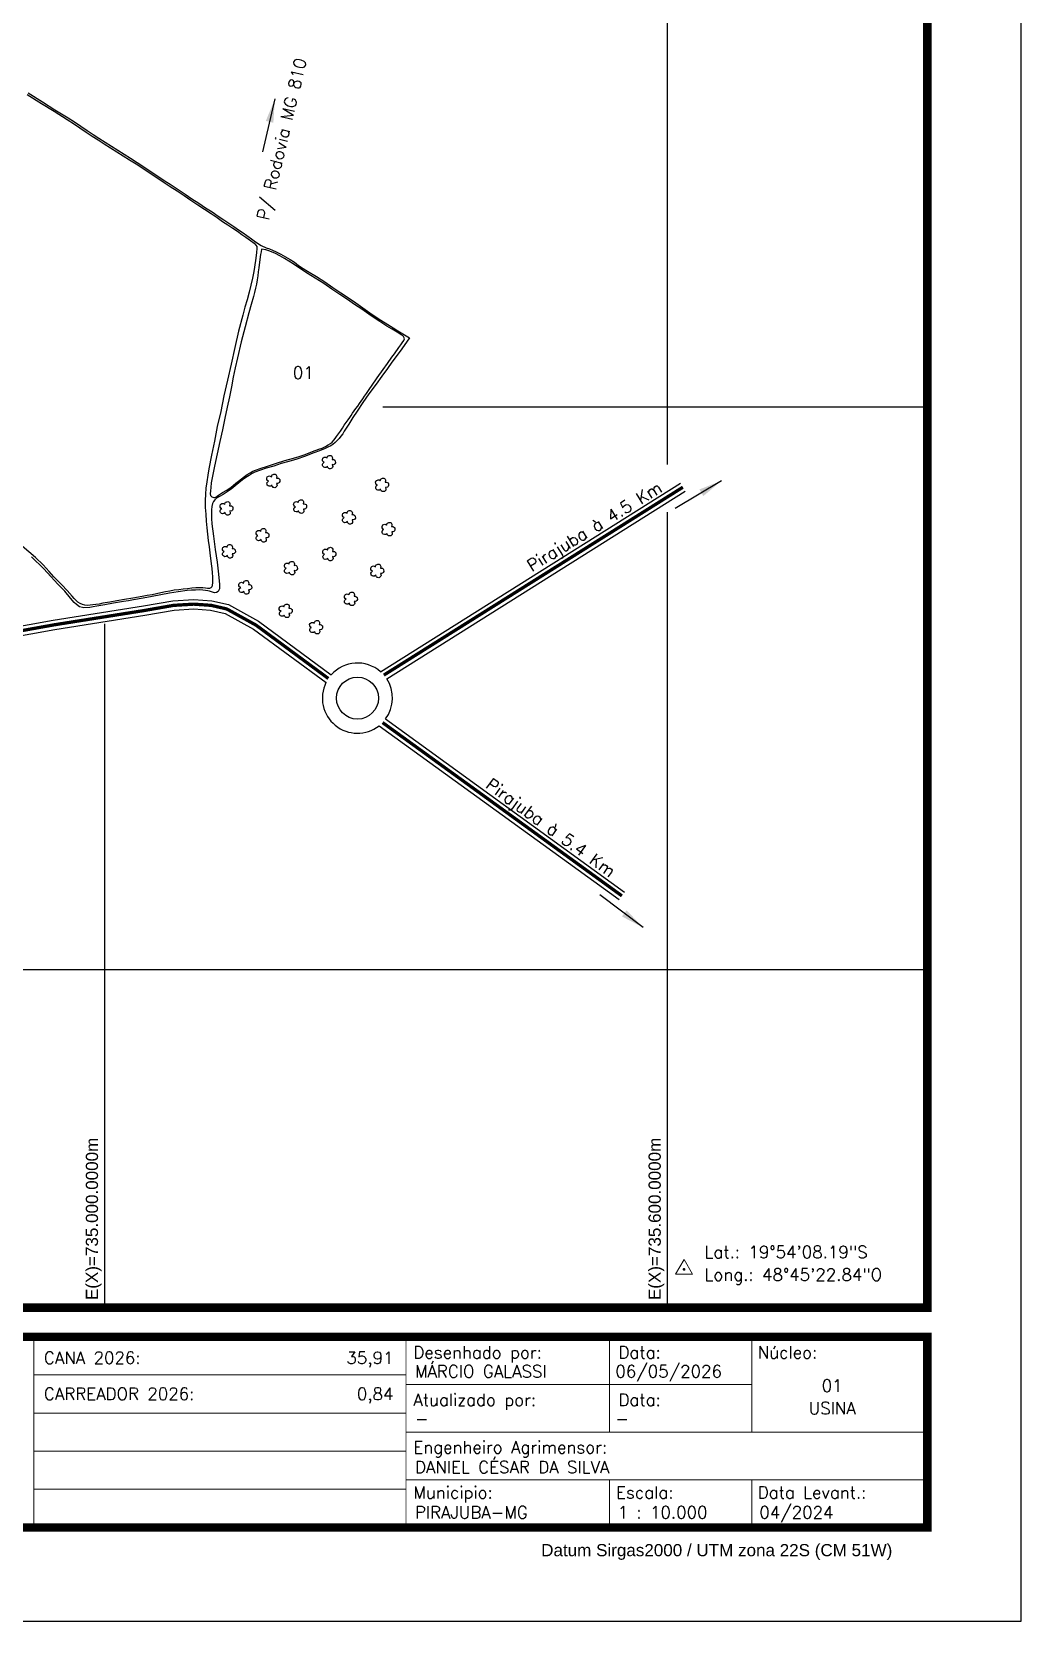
# Model space of a CAD drawing. Extents: x 733877 to 735977, y 7796305 to 7799275.
# Drawn here: x 734922 to 735977, y 7796305 to 7798000 of the extents above; entities that cross this region are included whole.
import ezdxf
from ezdxf.enums import TextEntityAlignment as Align

# ---------------------------------------------------------------- set-up
doc = ezdxf.new("R2010")
doc.units = 0
doc.header["$MEASUREMENT"] = 0
for name, pattern in [('CENTER2', [1.125, 0.75, -0.125, 0.125, -0.125]), ('CONTINUO', [0]), ('LIN0', [0])]:
    doc.linetypes.add(name, pattern=pattern)
for name, color, linetype, lineweight in [('01140011348', 1, 'Continuous', 25), ('MATO', 3, 'Continuous', 25), ('TEXTO_DIVERSOS', 7, 'Continuous', 5)]:
    doc.layers.add(name, color=color, linetype=linetype, lineweight=lineweight)
for name, color, linetype in [('01140011348001', 5, 'Continuous'), ('01140011348002', 5, 'Continuous'), ('ESTRADA', 1, 'Continuous'), ('MALHA', 8, 'LIN0'), ('MARGEM', 7, 'CONTINUO'), ('TEXTO', 7, 'Continuous'), ('TEXTO_NUN_TAL', 7, 'Continuous')]:
    doc.layers.add(name, color=color, linetype=linetype)
doc.styles.add('marcelo', font='arial.ttf')
doc.styles.add('SIMPLEX', font='simplex', dxfattribs={"height": 0.2})
doc.styles.get("Standard").update_dxf_attribs({"font": 'arial.ttf'})
doc.dimstyles.new('ISO-25', dxfattribs={"dimtxt": 2.5, "dimasz": 2.5, "dimexe": 1.25, "dimexo": 0.625, "dimtad": 1, "dimtxsty": 'Standard', "dimcen": 2.5, "dimadec": 0, "dimazin": 0, "dimtfac": 1, "dimtmove": 0, "dimatfit": 3, "dimfxl": 0, "dimarcsym": 0})

msp = doc.modelspace()

# ---------------------------------------------------------------- linework, layer by layer
at = {"layer": '01140011348'}
msp.add_lwpolyline([(734918.2, 7797934.8), (734933.5, 7797925.4), (734946.9, 7797917), (734960.8, 7797908.2), (734967.8, 7797904), (734974.6, 7797899.4), (734981.1, 7797894.7), (734987.5, 7797890.5), (734993.8, 7797886.6), (735000.5, 7797882.4), (735014.1, 7797873.7), (735020.7, 7797869.5), (735027.5, 7797865.3), (735034.6, 7797860.8), (735049.1, 7797851.2), (735063.4, 7797841.6), (735070.9, 7797836.9), (735078.3, 7797832), (735085.6, 7797827), (735092.9, 7797822.1), (735100.2, 7797817.2), (735107.5, 7797812.5), (735114.4, 7797807.9), (735120.8, 7797803.5), (735126.8, 7797799.5), (735132.3, 7797795.9), (735137.5, 7797792.5), (735142.5, 7797788.9), (735147.4, 7797785.6), (735151.6, 7797782.9), (735156.5, 7797779.1), (735160.6, 7797776.1), (735166.9, 7797772), (735172.1, 7797769.5), (735175.5, 7797768.5), (735178.7, 7797767.2), (735182.8, 7797765.3), (735187.7, 7797762.8), (735192.7, 7797760.1), (735197.5, 7797757.3), (735202.2, 7797754.4), (735206.7, 7797751), (735211.4, 7797747.8), (735216.2, 7797744.8), (735225.6, 7797739.1), (735234.6, 7797733.3), (735243.3, 7797727.3), (735251.8, 7797721.6), (735259.9, 7797716.3), (735267.6, 7797711.1), (735275.3, 7797705.8), (735282.6, 7797700.5), (735290.5, 7797695.2), (735294.5, 7797692.7), (735301.8, 7797688), (735307.6, 7797684.5), (735312.6, 7797681.3), (735324.9, 7797673.7), (735316.8, 7797662), (735310.8, 7797653.8), (735306.2, 7797647.6), (735301.5, 7797641.1), (735295.5, 7797632.9), (735289.4, 7797624.3), (735281.6, 7797614), (735275.3, 7797604.6), (735269.1, 7797595.4), (735264.5, 7797588.6), (735260.1, 7797581.7), (735255.3, 7797574.1), (735253.7, 7797571.4), (735251.7, 7797568.9), (735249.8, 7797566.4), (735247.8, 7797564.2), (735245.7, 7797562.1), (735243.1, 7797560), (735241.2, 7797558.6), (735238.6, 7797557.4), (735236.5, 7797556.3), (735234.3, 7797555.3), (735231.6, 7797554.2), (735228.9, 7797553.1), (735223, 7797550.9), (735213, 7797547), (735204.9, 7797544.3), (735196.3, 7797542), (735188.1, 7797539.7), (735180.1, 7797536.8), (735172, 7797534.7), (735165.9, 7797532.5), (735160, 7797530.6), (735157.1, 7797529), (735153.9, 7797527), (735150.4, 7797524.8), (735146.7, 7797522.1), (735142.9, 7797518.9), (735139, 7797515.7), (735134.9, 7797512.4), (735130.5, 7797509.4), (735126.3, 7797506.8), (735122.5, 7797504.5), (735119.3, 7797502.7), (735117.2, 7797500.9), (735115.9, 7797499), (735115, 7797496.9), (735114.3, 7797494), (735113.9, 7797490.2), (735113.7, 7797486), (735113.7, 7797481), (735114.2, 7797475.4), (735115.9, 7797462.3), (735117.7, 7797448.1), (735119.7, 7797434.5), (735121.4, 7797421.8), (735122.3, 7797410.7), (735122.2, 7797406.1), (735121, 7797403.1), (735119, 7797402), (735117, 7797401.8), (735111.7, 7797403.5), (735109.9, 7797404), (735107.4, 7797404.4), (735104.4, 7797404.7), (735100.8, 7797404.8), (735096.8, 7797404.7), (735092.3, 7797404.6), (735087.8, 7797404.2), (735078.3, 7797402.9), (735068.9, 7797401.4), (735059.7, 7797399.8), (735050.4, 7797398), (735040.8, 7797396.2), (735030.7, 7797394.3), (735025.4, 7797393.2), (735020, 7797392.4), (735009.4, 7797390.8), (734999.9, 7797389), (734991.7, 7797387.4), (734987.8, 7797386.7), (734984.1, 7797386.1), (734977.7, 7797385.9), (734976.1, 7797386), (734973.2, 7797386.9), (734969.7, 7797389.4), (734967.4, 7797391.5), (734963.4, 7797396), (734957.4, 7797403.4), (734953.8, 7797407.2), (734950.1, 7797411.1), (734946.4, 7797415), (734942.6, 7797419.1), (734938.8, 7797423.2), (734934.8, 7797427.6), (734930.6, 7797431.8), (734926.2, 7797436), (734921.8, 7797440.2)], dxfattribs=at)
at = {"layer": '01140011348001'}
msp.add_lwpolyline([(735284.5, 7797622.3), (735290.3, 7797631), (735296.7, 7797640), (735301.3, 7797646.3), (735306.2, 7797653.2), (735308.8, 7797656.7), (735313.7, 7797663.5), (735315.6, 7797666.3), (735315.6, 7797666.3), (735317.2, 7797668.4), (735318.8, 7797670.8), (735319.4, 7797671.5), (735319.5, 7797672.6), (735319.4, 7797673.7), (735318.6, 7797675), (735317.5, 7797676.2), (735316, 7797676.9), (735311.6, 7797679.6), (735306.5, 7797682.8), (735300.7, 7797686.3), (735293.4, 7797691), (735289.4, 7797693.5), (735281.4, 7797698.9), (735274.1, 7797704.2), (735266.4, 7797709.4), (735258.8, 7797714.7), (735250.7, 7797720), (735242.1, 7797725.7), (735233.5, 7797731.6), (735224.5, 7797737.4), (735215.2, 7797743.1), (735210.3, 7797746.1), (735205.6, 7797749.4), (735201, 7797752.7), (735196.4, 7797755.6), (735191.7, 7797758.4), (735186.7, 7797761.1), (735181.9, 7797763.5), (735177.9, 7797765.4), (735174.9, 7797766.6), (735171.7, 7797767.6), (735167.2, 7797768.3), (735166.6, 7797765.3), (735166.1, 7797762.7), (735165.3, 7797757.2), (735164.3, 7797748.5), (735163.7, 7797744.1), (735163.1, 7797739.8), (735162.5, 7797735.4), (735161.8, 7797731), (735160.8, 7797726.5), (735159.8, 7797722.1), (735158.7, 7797717.7), (735156.2, 7797709.1), (735153.7, 7797700.4), (735149.7, 7797685.6), (735145.5, 7797669.6), (735141.5, 7797652.5), (735139, 7797641.6), (735137, 7797631.6), (735135, 7797621.4), (735132.9, 7797610.8), (735130.5, 7797599.6), (735128, 7797587.9), (735125.5, 7797575.7), (735122.7, 7797563), (735119.8, 7797549.9), (735117, 7797536.8), (735114.4, 7797524.4), (735113.5, 7797518.9), (735113, 7797514.2), (735112.6, 7797510.4), (735112.4, 7797507.4), (735112.7, 7797505.5), (735113.3, 7797504.8), (735114.1, 7797504.3), (735115.1, 7797503.7), (735116.3, 7797503.5), (735117.3, 7797503.6), (735118.3, 7797503.9), (735121.2, 7797506), (735125.7, 7797508.7), (735130, 7797511.4), (735134.7, 7797514.6), (735139.7, 7797518.6), (735142.6, 7797521), (735145.7, 7797523.5), (735148.9, 7797525.9), (735152, 7797528), (735154.9, 7797529.8), (735157.8, 7797531.5), (735160.8, 7797532.7), (735166.7, 7797534.7), (735172.4, 7797536.6), (735182, 7797539.7), (735192.1, 7797543), (735201.2, 7797545.4), (735207.3, 7797547.2), (735213.6, 7797549.4), (735221.6, 7797552.4), (735228.2, 7797554.8), (735231.8, 7797556.2), (735235.3, 7797557.9), (735238.3, 7797559.5), (735240.8, 7797561), (735242.6, 7797562.6), (735244.2, 7797564.4), (735245.5, 7797566.3), (735247.1, 7797568.6), (735249.1, 7797571.4), (735251.2, 7797574.3), (735253.3, 7797577.4), (735255.4, 7797580.5), (735257.5, 7797583.3), (735259.4, 7797586.1), (735261.2, 7797588.6), (735262.8, 7797591), (735264.3, 7797593.4), (735266, 7797595.9), (735267.8, 7797598.4), (735269.7, 7797601), (735271.5, 7797603.6), (735273.3, 7797606.2), (735275.2, 7797608.8), (735277, 7797611.5), (735278.9, 7797614.2), (735282.6, 7797619.6)], close=True, dxfattribs=at)
at = {"layer": '01140011348002'}
msp.add_lwpolyline([(734917.2, 7797933.1), (734932.5, 7797923.7), (734945.9, 7797915.3), (734959.8, 7797906.5), (734966.7, 7797902.3), (734973.4, 7797897.8), (734980, 7797893.1), (734986.4, 7797888.8), (734992.8, 7797884.9), (734999.4, 7797880.7), (735013, 7797872), (735019.6, 7797867.8), (735026.5, 7797863.6), (735033.5, 7797859.1), (735048, 7797849.6), (735062.3, 7797839.9), (735069.8, 7797835.2), (735077.2, 7797830.4), (735084.5, 7797825.4), (735091.8, 7797820.4), (735099.1, 7797815.6), (735106.4, 7797810.8), (735113.3, 7797806.2), (735119.7, 7797801.9), (735125.7, 7797797.9), (735131.2, 7797794.2), (735136.4, 7797790.8), (735141.4, 7797787.3), (735146.3, 7797784), (735150.4, 7797781.2), (735155.3, 7797777.5), (735159.3, 7797774.6), (735161.1, 7797772.6), (735162, 7797771.2), (735162.2, 7797769.3), (735161.8, 7797764.3), (735160.7, 7797756.3), (735159, 7797744.3), (735157.6, 7797737.3), (735155.9, 7797729.9), (735153.8, 7797722.3), (735151.8, 7797714.4), (735149.5, 7797706.3), (735147.2, 7797697.9), (735142.7, 7797680.8), (735138.5, 7797663.3), (735134.6, 7797645.7), (735130.7, 7797628.5), (735127.1, 7797611.7), (735123.6, 7797595.2), (735120, 7797579.1), (735116.9, 7797563.6), (735113.8, 7797548.6), (735111.1, 7797534.1), (735109.8, 7797527.1), (735108.7, 7797520.2), (735107.9, 7797513.5), (735107.3, 7797506.9), (735107.1, 7797500.1), (735107.2, 7797492.9), (735107.2, 7797492.9), (735107.6, 7797485.6), (735108.1, 7797478.3), (735108.8, 7797471.2), (735109.6, 7797464.3), (735110.4, 7797457.5), (735111.2, 7797450.8), (735112.1, 7797444.3), (735113.6, 7797432.6), (735114.1, 7797427.6), (735114.5, 7797423.2), (735114.8, 7797419), (735114.8, 7797415.3), (735114.7, 7797412.3), (735114.5, 7797410.1), (735114, 7797408.3), (735113, 7797407.1), (735111.6, 7797406.5), (735109.7, 7797406.4), (735107.3, 7797406.7), (735104.4, 7797407), (735100.9, 7797407.1), (735097, 7797407), (735092.8, 7797406.8), (735088.3, 7797406.2), (735083.6, 7797405.6), (735078.9, 7797405), (735074.1, 7797404.5), (735069.4, 7797403.7), (735064.7, 7797402.8), (735059.9, 7797401.8), (735055.2, 7797400.8), (735050.5, 7797399.7), (735045.1, 7797398.9), (735039.9, 7797397.9), (735030, 7797396), (735021.1, 7797394.6), (735013, 7797393.3), (735005.4, 7797391.9), (734997.8, 7797390.6), (734994.1, 7797389.8), (734990.6, 7797389.4), (734987.4, 7797389), (734984.4, 7797388.6), (734981.6, 7797388.2), (734978.8, 7797388.5), (734976.2, 7797389.2), (734973.6, 7797390.3), (734971.4, 7797391.9), (734969.4, 7797393.7), (734967.4, 7797395.7), (734965.1, 7797398.3), (734960, 7797404.1), (734954.1, 7797410.4), (734945.8, 7797418.7), (734940.7, 7797424.6), (734934.2, 7797431.5), (734926.2, 7797439.4), (734912, 7797451.7)], dxfattribs=at)
at = {"layer": 'ESTRADA'}
for points in [[(735293.9, 7797317.6), (735613.7, 7797518.6)], [(735300.6, 7797310), (735619, 7797510.1)], [(734588.1, 7797308.4), (734944.9, 7797372.5), (735041.2, 7797387.8), (735072.7, 7797393.4), (735094.9, 7797394.7), (735114.2, 7797393.4), (735131.8, 7797389.3), (735164, 7797371.5), (735241.5, 7797314.3)], [(734589.9, 7797298.5), (734946.6, 7797362.7), (735042.8, 7797378), (735073.9, 7797383.4), (735094.8, 7797384.6), (735112.7, 7797383.4), (735128.2, 7797379.9), (735158.6, 7797363), (735235.9, 7797306)], [(735299.4, 7797267.3), (735554.3, 7797082.7)], [(735292.4, 7797260), (735548.5, 7797074.6)]]:
    msp.add_lwpolyline(points, dxfattribs=at)
at = {"layer": 'ESTRADA', "linetype": 'CENTER2', "ltscale": 80, "const_width": 3.5}
for points in [[(735297.5, 7797314), (735616.4, 7797514.4)], [(734589, 7797303.5), (734945.7, 7797367.6), (735042, 7797382.9), (735073.3, 7797388.4), (735094.9, 7797389.7), (735113.5, 7797388.4), (735130, 7797384.6), (735161.3, 7797367.3), (735238.4, 7797310.4)], [(735296.2, 7797263.4), (735551.4, 7797078.6)]]:
    msp.add_lwpolyline(points, dxfattribs=at)
at = {"layer": 'ESTRADA', "color": 1}
msp.add_circle((735269.4, 7797289.5), 22.4, dxfattribs=at)
for start, end in [(48.9442, 138.3335), (153.7258, 307.9994), (323.5421, 33.3727)]:
    msp.add_arc((735269.4, 7797289.5), 37.4, start, end, dxfattribs=at)
at = {"layer": 'MALHA', "color": 8}
for p, q in [((735600, 7797538.5), (735600, 7798975)), ((735296.3, 7797600), (735877.1, 7797600)), ((735600, 7796639.5), (735600, 7797487.8)), ((735000, 7796639.5), (735000, 7797368.6)), ((733977.1, 7797000), (735877.1, 7797000))]:
    msp.add_line(p, q, dxfattribs=at)
at = {"layer": 'MARGEM', "color": 174, "linetype": 'LIN0', "flags": 128}
msp.add_lwpolyline([(735977.1, 7796305.1), (735977.1, 7799275.1), (733877.1, 7799275.1), (733877.1, 7796305.1)], close=True, dxfattribs=at)
at = {"layer": 'MARGEM', "color": 174, "linetype": 'LIN0', "const_width": 9.09, "flags": 128}
for points in [[(735877.1, 7796639.5), (735877.1, 7799175.1), (733977.1, 7799175.1), (733977.1, 7796639.5)], [(733977.1, 7796608.4), (735877.1, 7796608.4), (735877.1, 7796405.1), (733977.1, 7796405.1)]]:
    msp.add_lwpolyline(points, close=True, dxfattribs=at)
at = {"layer": 'MARGEM', "color": 174, "linetype": 'LIN0', "const_width": 1.01, "flags": 128}
for points in [[(734924.5, 7796608.4), (734924.5, 7796407.6)], [(735321.2, 7796608.4), (735321.2, 7796407.6)], [(735538.1, 7796506.8), (735538.1, 7796608.4)], [(735689.8, 7796506.8), (735689.8, 7796608.4)], [(734924.5, 7796567.8), (735321.2, 7796567.8)], [(735321.2, 7796557.6), (735689.8, 7796557.6)], [(734924.5, 7796527.1), (735321.2, 7796527.1)], [(735321.2, 7796506.8), (735877.3, 7796506.8)], [(734924.5, 7796486.4), (735321.2, 7796486.4)], [(735321.2, 7796455.9), (735877.2, 7796455.9)], [(735538.1, 7796455.9), (735538.1, 7796405.6)], [(735689.8, 7796455.9), (735689.8, 7796405.6)], [(734924.5, 7796445.8), (735321.2, 7796445.8)]]:
    msp.add_lwpolyline(points, dxfattribs=at)
at = {"layer": 'MATO', "linetype": 'CONTINUO'}
for points in [[(735237.4, 7797536.7, 0), (735236.1, 7797535.6, 0), (735234.5, 7797535.5, 0), (735233.4, 7797535.9, 0), (735232.6, 7797536.7, 0), (735232.3, 7797537.6, 0), (735232.2, 7797538.9, 0), (735232.6, 7797539.8, 0), (735233.1, 7797540.4, 0), (735234, 7797541, 0), (735233.4, 7797541.2, 0), (735232.8, 7797541.7, 0), (735232.2, 7797542.7, 0), (735232, 7797544, 0), (735232.5, 7797545.3, 0), (735233, 7797545.8, 0), (735234, 7797546.3, 0), (735234.9, 7797546.5, 0), (735235.7, 7797546.3, 0), (735236.3, 7797546.1, 0), (735237, 7797545.5, 0), (735237.2, 7797546.6, 0), (735237.4, 7797547.1, 0), (735237.9, 7797547.7, 0), (735238.7, 7797548, 0), (735239.4, 7797548.3, 0), (735240.2, 7797548.4, 0), (735241, 7797548.3, 0), (735241.6, 7797547.9, 0), (735242.1, 7797547.4, 0), (735242.5, 7797546.6, 0), (735242.7, 7797545.7, 0), (735242.3, 7797544.1, 0), (735243.4, 7797544.1, 0), (735244.4, 7797543.9, 0), (735245.2, 7797543.2, 0), (735245.7, 7797542.6, 0), (735245.9, 7797540.4, 0), (735245.3, 7797539.4, 0), (735244.6, 7797538.7, 0), (735243.5, 7797538.4, 0), (735242.5, 7797538.5, 0), (735243, 7797536.5, 0), (735242.7, 7797535.6, 0), (735242.1, 7797534.7, 0), (735241.5, 7797534.2, 0), (735240.5, 7797534, 0), (735239.6, 7797534, 0), (735238.9, 7797534.2, 0), (735238.1, 7797535, 0), (735237.6, 7797535.7, 0), (735237.4, 7797536.8, 0)], [(735178.1, 7797516.7, 0), (735176.9, 7797515.6, 0), (735175.3, 7797515.4, 0), (735174.1, 7797515.9, 0), (735173.3, 7797516.7, 0), (735173, 7797517.6, 0), (735172.9, 7797518.9, 0), (735173.4, 7797519.7, 0), (735173.8, 7797520.3, 0), (735174.7, 7797521, 0), (735174.1, 7797521.2, 0), (735173.6, 7797521.6, 0), (735172.9, 7797522.7, 0), (735172.8, 7797523.9, 0), (735173.3, 7797525.3, 0), (735173.8, 7797525.7, 0), (735174.7, 7797526.3, 0), (735175.7, 7797526.4, 0), (735176.5, 7797526.3, 0), (735177.1, 7797526, 0), (735177.8, 7797525.4, 0), (735178, 7797526.6, 0), (735178.1, 7797527, 0), (735178.6, 7797527.7, 0), (735179.4, 7797528, 0), (735180.1, 7797528.3, 0), (735180.9, 7797528.4, 0), (735181.7, 7797528.3, 0), (735182.4, 7797527.9, 0), (735182.8, 7797527.4, 0), (735183.2, 7797526.6, 0), (735183.4, 7797525.7, 0), (735183, 7797524.1, 0), (735184.2, 7797524.1, 0), (735185.1, 7797523.9, 0), (735186, 7797523.2, 0), (735186.5, 7797522.6, 0), (735186.6, 7797520.4, 0), (735186.1, 7797519.4, 0), (735185.3, 7797518.7, 0), (735184.2, 7797518.4, 0), (735183.2, 7797518.5, 0), (735183.7, 7797516.4, 0), (735183.5, 7797515.5, 0), (735182.9, 7797514.7, 0), (735182.2, 7797514.2, 0), (735181.3, 7797513.9, 0), (735180.4, 7797514, 0), (735179.7, 7797514.2, 0), (735178.9, 7797515, 0), (735178.3, 7797515.7, 0), (735178.1, 7797516.8, 0)], [(735294.1, 7797512.4, 0), (735292.8, 7797511.4, 0), (735291.2, 7797511.2, 0), (735290.1, 7797511.6, 0), (735289.3, 7797512.4, 0), (735289, 7797513.3, 0), (735288.9, 7797514.6, 0), (735289.3, 7797515.5, 0), (735289.8, 7797516.1, 0), (735290.7, 7797516.7, 0), (735290.1, 7797516.9, 0), (735289.5, 7797517.4, 0), (735288.9, 7797518.4, 0), (735288.7, 7797519.7, 0), (735289.2, 7797521, 0), (735289.7, 7797521.5, 0), (735290.7, 7797522, 0), (735291.6, 7797522.2, 0), (735292.4, 7797522.1, 0), (735293, 7797521.8, 0), (735293.7, 7797521.2, 0), (735293.9, 7797522.3, 0), (735294.1, 7797522.8, 0), (735294.6, 7797523.4, 0), (735295.4, 7797523.7, 0), (735296.1, 7797524, 0), (735296.9, 7797524.1, 0), (735297.7, 7797524, 0), (735298.3, 7797523.7, 0), (735298.8, 7797523.1, 0), (735299.2, 7797522.3, 0), (735299.4, 7797521.4, 0), (735299, 7797519.8, 0), (735300.1, 7797519.8, 0), (735301.1, 7797519.6, 0), (735302, 7797518.9, 0), (735302.4, 7797518.3, 0), (735302.6, 7797516.1, 0), (735302, 7797515.1, 0), (735301.3, 7797514.5, 0), (735300.2, 7797514.2, 0), (735299.2, 7797514.2, 0), (735299.7, 7797512.2, 0), (735299.5, 7797511.3, 0), (735298.9, 7797510.4, 0), (735298.2, 7797509.9, 0), (735297.3, 7797509.7, 0), (735296.3, 7797509.7, 0), (735295.6, 7797509.9, 0), (735294.8, 7797510.7, 0), (735294.3, 7797511.4, 0), (735294.1, 7797512.5, 0)], [(735128.2, 7797487.3, 0), (735127, 7797486.2, 0), (735125.4, 7797486, 0), (735124.3, 7797486.5, 0), (735123.5, 7797487.3, 0), (735123.1, 7797488.2, 0), (735123, 7797489.5, 0), (735123.5, 7797490.3, 0), (735123.9, 7797490.9, 0), (735124.8, 7797491.6, 0), (735124.3, 7797491.8, 0), (735123.7, 7797492.2, 0), (735123, 7797493.3, 0), (735122.9, 7797494.5, 0), (735123.4, 7797495.9, 0), (735123.9, 7797496.3, 0), (735124.8, 7797496.9, 0), (735125.8, 7797497, 0), (735126.6, 7797496.9, 0), (735127.2, 7797496.6, 0), (735127.9, 7797496, 0), (735128.1, 7797497.2, 0), (735128.2, 7797497.6, 0), (735128.8, 7797498.3, 0), (735129.5, 7797498.6, 0), (735130.2, 7797498.9, 0), (735131.1, 7797499, 0), (735131.8, 7797498.9, 0), (735132.5, 7797498.5, 0), (735133, 7797498, 0), (735133.4, 7797497.2, 0), (735133.5, 7797496.3, 0), (735133.1, 7797494.7, 0), (735134.3, 7797494.7, 0), (735135.2, 7797494.5, 0), (735136.1, 7797493.8, 0), (735136.6, 7797493.2, 0), (735136.7, 7797491, 0), (735136.2, 7797490, 0), (735135.5, 7797489.3, 0), (735134.3, 7797489, 0), (735133.3, 7797489.1, 0), (735133.8, 7797487, 0), (735133.6, 7797486.1, 0), (735133, 7797485.3, 0), (735132.3, 7797484.8, 0), (735131.4, 7797484.5, 0), (735130.5, 7797484.6, 0), (735129.8, 7797484.8, 0), (735129, 7797485.6, 0), (735128.4, 7797486.3, 0), (735128.3, 7797487.4, 0)], [(735206.7, 7797489.3, 0), (735205.4, 7797488.2, 0), (735203.9, 7797488, 0), (735202.7, 7797488.5, 0), (735201.9, 7797489.2, 0), (735201.6, 7797490.2, 0), (735201.5, 7797491.5, 0), (735201.9, 7797492.3, 0), (735202.4, 7797492.9, 0), (735203.3, 7797493.6, 0), (735202.7, 7797493.7, 0), (735202.2, 7797494.2, 0), (735201.5, 7797495.3, 0), (735201.4, 7797496.5, 0), (735201.8, 7797497.9, 0), (735202.4, 7797498.3, 0), (735203.3, 7797498.9, 0), (735204.3, 7797499, 0), (735205, 7797498.9, 0), (735205.7, 7797498.6, 0), (735206.3, 7797498, 0), (735206.5, 7797499.2, 0), (735206.7, 7797499.6, 0), (735207.2, 7797500.3, 0), (735208, 7797500.6, 0), (735208.7, 7797500.9, 0), (735209.5, 7797501, 0), (735210.3, 7797500.8, 0), (735210.9, 7797500.5, 0), (735211.4, 7797500, 0), (735211.8, 7797499.2, 0), (735212, 7797498.3, 0), (735211.6, 7797496.7, 0), (735212.7, 7797496.7, 0), (735213.7, 7797496.5, 0), (735214.6, 7797495.8, 0), (735215.1, 7797495.2, 0), (735215.2, 7797493, 0), (735214.6, 7797492, 0), (735213.9, 7797491.3, 0), (735212.8, 7797491, 0), (735211.8, 7797491.1, 0), (735212.3, 7797489, 0), (735212.1, 7797488.1, 0), (735211.5, 7797487.3, 0), (735210.8, 7797486.8, 0), (735209.9, 7797486.5, 0), (735208.9, 7797486.6, 0), (735208.2, 7797486.8, 0), (735207.4, 7797487.6, 0), (735206.9, 7797488.3, 0), (735206.7, 7797489.4, 0)], [(735258.7, 7797477.7, 0), (735257.5, 7797476.7, 0), (735255.9, 7797476.5, 0), (735254.7, 7797477, 0), (735253.9, 7797477.7, 0), (735253.6, 7797478.6, 0), (735253.5, 7797480, 0), (735254, 7797480.8, 0), (735254.4, 7797481.4, 0), (735255.3, 7797482.1, 0), (735254.7, 7797482.2, 0), (735254.2, 7797482.7, 0), (735253.5, 7797483.8, 0), (735253.4, 7797485, 0), (735253.9, 7797486.4, 0), (735254.4, 7797486.8, 0), (735255.3, 7797487.4, 0), (735256.3, 7797487.5, 0), (735257.1, 7797487.4, 0), (735257.7, 7797487.1, 0), (735258.4, 7797486.5, 0), (735258.6, 7797487.7, 0), (735258.7, 7797488.1, 0), (735259.2, 7797488.8, 0), (735260, 7797489.1, 0), (735260.7, 7797489.4, 0), (735261.5, 7797489.5, 0), (735262.3, 7797489.3, 0), (735263, 7797489, 0), (735263.4, 7797488.5, 0), (735263.8, 7797487.7, 0), (735264, 7797486.8, 0), (735263.6, 7797485.2, 0), (735264.8, 7797485.2, 0), (735265.7, 7797485, 0), (735266.6, 7797484.3, 0), (735267.1, 7797483.7, 0), (735267.2, 7797481.5, 0), (735266.7, 7797480.5, 0), (735265.9, 7797479.8, 0), (735264.8, 7797479.5, 0), (735263.8, 7797479.6, 0), (735264.3, 7797477.5, 0), (735264.1, 7797476.6, 0), (735263.5, 7797475.8, 0), (735262.8, 7797475.3, 0), (735261.9, 7797475, 0), (735260.9, 7797475.1, 0), (735260.3, 7797475.3, 0), (735259.4, 7797476.1, 0), (735258.9, 7797476.8, 0), (735258.7, 7797477.9, 0)], [(735166.6, 7797458.6, 0), (735165.4, 7797457.5, 0), (735163.8, 7797457.3, 0), (735162.6, 7797457.8, 0), (735161.8, 7797458.6, 0), (735161.5, 7797459.5, 0), (735161.4, 7797460.8, 0), (735161.9, 7797461.6, 0), (735162.3, 7797462.3, 0), (735163.2, 7797462.9, 0), (735162.6, 7797463.1, 0), (735162.1, 7797463.5, 0), (735161.4, 7797464.6, 0), (735161.3, 7797465.9, 0), (735161.8, 7797467.2, 0), (735162.3, 7797467.6, 0), (735163.2, 7797468.2, 0), (735164.2, 7797468.3, 0), (735165, 7797468.2, 0), (735165.6, 7797468, 0), (735166.3, 7797467.3, 0), (735166.5, 7797468.5, 0), (735166.6, 7797469, 0), (735167.1, 7797469.6, 0), (735167.9, 7797469.9, 0), (735168.6, 7797470.2, 0), (735169.5, 7797470.3, 0), (735170.2, 7797470.2, 0), (735170.9, 7797469.8, 0), (735171.3, 7797469.3, 0), (735171.8, 7797468.5, 0), (735171.9, 7797467.6, 0), (735171.5, 7797466, 0), (735172.7, 7797466, 0), (735173.6, 7797465.8, 0), (735174.5, 7797465.1, 0), (735175, 7797464.5, 0), (735175.1, 7797462.3, 0), (735174.6, 7797461.3, 0), (735173.8, 7797460.6, 0), (735172.7, 7797460.3, 0), (735171.7, 7797460.4, 0), (735172.2, 7797458.3, 0), (735172, 7797457.5, 0), (735171.4, 7797456.6, 0), (735170.7, 7797456.1, 0), (735169.8, 7797455.9, 0), (735168.9, 7797455.9, 0), (735168.2, 7797456.1, 0), (735167.4, 7797456.9, 0), (735166.8, 7797457.6, 0), (735166.6, 7797458.7, 0)], [(735300.9, 7797465.1, 0), (735299.6, 7797464.1, 0), (735298.1, 7797463.9, 0), (735296.9, 7797464.3, 0), (735296.1, 7797465.1, 0), (735295.8, 7797466, 0), (735295.7, 7797467.3, 0), (735296.1, 7797468.2, 0), (735296.6, 7797468.8, 0), (735297.5, 7797469.4, 0), (735296.9, 7797469.6, 0), (735296.4, 7797470.1, 0), (735295.7, 7797471.1, 0), (735295.6, 7797472.4, 0), (735296.1, 7797473.7, 0), (735296.6, 7797474.2, 0), (735297.5, 7797474.7, 0), (735298.5, 7797474.9, 0), (735299.3, 7797474.8, 0), (735299.9, 7797474.5, 0), (735300.5, 7797473.9, 0), (735300.7, 7797475, 0), (735300.9, 7797475.5, 0), (735301.4, 7797476.1, 0), (735302.2, 7797476.4, 0), (735302.9, 7797476.7, 0), (735303.7, 7797476.8, 0), (735304.5, 7797476.7, 0), (735305.2, 7797476.4, 0), (735305.6, 7797475.8, 0), (735306, 7797475, 0), (735306.2, 7797474.1, 0), (735305.8, 7797472.5, 0), (735307, 7797472.5, 0), (735307.9, 7797472.3, 0), (735308.8, 7797471.6, 0), (735309.3, 7797471, 0), (735309.4, 7797468.8, 0), (735308.9, 7797467.8, 0), (735308.1, 7797467.2, 0), (735307, 7797466.9, 0), (735306, 7797466.9, 0), (735306.5, 7797464.9, 0), (735306.3, 7797464, 0), (735305.7, 7797463.1, 0), (735305, 7797462.6, 0), (735304.1, 7797462.4, 0), (735303.1, 7797462.4, 0), (735302.4, 7797462.6, 0), (735301.6, 7797463.4, 0), (735301.1, 7797464.1, 0), (735300.9, 7797465.2, 0)], [(735130.8, 7797441.5, 0), (735129.5, 7797440.5, 0), (735128, 7797440.3, 0), (735126.8, 7797440.7, 0), (735126, 7797441.5, 0), (735125.7, 7797442.4, 0), (735125.6, 7797443.8, 0), (735126, 7797444.6, 0), (735126.5, 7797445.2, 0), (735127.4, 7797445.8, 0), (735126.8, 7797446, 0), (735126.3, 7797446.5, 0), (735125.6, 7797447.6, 0), (735125.5, 7797448.8, 0), (735126, 7797450.1, 0), (735126.5, 7797450.6, 0), (735127.4, 7797451.2, 0), (735128.4, 7797451.3, 0), (735129.2, 7797451.2, 0), (735129.8, 7797450.9, 0), (735130.4, 7797450.3, 0), (735130.6, 7797451.5, 0), (735130.8, 7797451.9, 0), (735131.3, 7797452.6, 0), (735132.1, 7797452.8, 0), (735132.8, 7797453.2, 0), (735133.6, 7797453.2, 0), (735134.4, 7797453.1, 0), (735135.1, 7797452.8, 0), (735135.5, 7797452.3, 0), (735135.9, 7797451.5, 0), (735136.1, 7797450.6, 0), (735135.7, 7797448.9, 0), (735136.9, 7797449, 0), (735137.8, 7797448.7, 0), (735138.7, 7797448, 0), (735139.2, 7797447.5, 0), (735139.3, 7797445.3, 0), (735138.7, 7797444.3, 0), (735138, 7797443.6, 0), (735136.9, 7797443.3, 0), (735135.9, 7797443.4, 0), (735136.4, 7797441.3, 0), (735136.2, 7797440.4, 0), (735135.6, 7797439.6, 0), (735134.9, 7797439, 0), (735134, 7797438.8, 0), (735133, 7797438.9, 0), (735132.3, 7797439.1, 0), (735131.5, 7797439.9, 0), (735131, 7797440.6, 0), (735130.8, 7797441.6, 0)], [(735237.8, 7797438.5, 0), (735236.6, 7797437.5, 0), (735235, 7797437.3, 0), (735233.9, 7797437.8, 0), (735233.1, 7797438.5, 0), (735232.7, 7797439.4, 0), (735232.6, 7797440.8, 0), (735233.1, 7797441.6, 0), (735233.5, 7797442.2, 0), (735234.4, 7797442.9, 0), (735233.8, 7797443, 0), (735233.3, 7797443.5, 0), (735232.6, 7797444.6, 0), (735232.5, 7797445.8, 0), (735233, 7797447.2, 0), (735233.5, 7797447.6, 0), (735234.4, 7797448.2, 0), (735235.4, 7797448.3, 0), (735236.2, 7797448.2, 0), (735236.8, 7797447.9, 0), (735237.5, 7797447.3, 0), (735237.7, 7797448.5, 0), (735237.8, 7797448.9, 0), (735238.3, 7797449.6, 0), (735239.1, 7797449.9, 0), (735239.8, 7797450.2, 0), (735240.7, 7797450.3, 0), (735241.4, 7797450.1, 0), (735242.1, 7797449.8, 0), (735242.5, 7797449.3, 0), (735243, 7797448.5, 0), (735243.1, 7797447.6, 0), (735242.7, 7797446, 0), (735243.9, 7797446, 0), (735244.8, 7797445.8, 0), (735245.7, 7797445.1, 0), (735246.2, 7797444.5, 0), (735246.3, 7797442.3, 0), (735245.8, 7797441.3, 0), (735245, 7797440.6, 0), (735243.9, 7797440.3, 0), (735242.9, 7797440.4, 0), (735243.4, 7797438.3, 0), (735243.2, 7797437.4, 0), (735242.6, 7797436.6, 0), (735241.9, 7797436.1, 0), (735241, 7797435.8, 0), (735240.1, 7797435.9, 0), (735239.4, 7797436.1, 0), (735238.6, 7797436.9, 0), (735238, 7797437.6, 0), (735237.8, 7797438.7, 0)], [(735196.9, 7797423.6, 0), (735195.6, 7797422.6, 0), (735194, 7797422.4, 0), (735192.9, 7797422.8, 0), (735192.1, 7797423.6, 0), (735191.8, 7797424.5, 0), (735191.7, 7797425.9, 0), (735192.1, 7797426.7, 0), (735192.6, 7797427.3, 0), (735193.5, 7797427.9, 0), (735192.9, 7797428.1, 0), (735192.3, 7797428.6, 0), (735191.7, 7797429.7, 0), (735191.6, 7797430.9, 0), (735192, 7797432.2, 0), (735192.5, 7797432.7, 0), (735193.5, 7797433.3, 0), (735194.5, 7797433.4, 0), (735195.2, 7797433.3, 0), (735195.9, 7797433, 0), (735196.5, 7797432.4, 0), (735196.7, 7797433.6, 0), (735196.9, 7797434, 0), (735197.4, 7797434.7, 0), (735198.2, 7797434.9, 0), (735198.9, 7797435.3, 0), (735199.7, 7797435.3, 0), (735200.5, 7797435.2, 0), (735201.1, 7797434.9, 0), (735201.6, 7797434.4, 0), (735202, 7797433.6, 0), (735202.2, 7797432.7, 0), (735201.8, 7797431, 0), (735202.9, 7797431.1, 0), (735203.9, 7797430.8, 0), (735204.8, 7797430.1, 0), (735205.2, 7797429.6, 0), (735205.4, 7797427.4, 0), (735204.8, 7797426.4, 0), (735204.1, 7797425.7, 0), (735203, 7797425.4, 0), (735202, 7797425.5, 0), (735202.5, 7797423.4, 0), (735202.3, 7797422.5, 0), (735201.7, 7797421.7, 0), (735201, 7797421.1, 0), (735200.1, 7797420.9, 0), (735199.1, 7797421, 0), (735198.4, 7797421.2, 0), (735197.6, 7797422, 0), (735197.1, 7797422.7, 0), (735196.9, 7797423.7, 0)], [(735289, 7797420.7, 0), (735287.7, 7797419.6, 0), (735286.1, 7797419.4, 0), (735285, 7797419.9, 0), (735284.2, 7797420.6, 0), (735283.9, 7797421.5, 0), (735283.8, 7797422.9, 0), (735284.2, 7797423.7, 0), (735284.7, 7797424.3, 0), (735285.6, 7797425, 0), (735285, 7797425.1, 0), (735284.4, 7797425.6, 0), (735283.8, 7797426.7, 0), (735283.6, 7797427.9, 0), (735284.1, 7797429.3, 0), (735284.6, 7797429.7, 0), (735285.6, 7797430.3, 0), (735286.5, 7797430.4, 0), (735287.3, 7797430.3, 0), (735287.9, 7797430, 0), (735288.6, 7797429.4, 0), (735288.8, 7797430.6, 0), (735289, 7797431, 0), (735289.5, 7797431.7, 0), (735290.3, 7797432, 0), (735291, 7797432.3, 0), (735291.8, 7797432.4, 0), (735292.6, 7797432.2, 0), (735293.2, 7797431.9, 0), (735293.7, 7797431.4, 0), (735294.1, 7797430.6, 0), (735294.3, 7797429.7, 0), (735293.9, 7797428.1, 0), (735295, 7797428.1, 0), (735296, 7797427.9, 0), (735296.9, 7797427.2, 0), (735297.3, 7797426.6, 0), (735297.5, 7797424.4, 0), (735296.9, 7797423.4, 0), (735296.2, 7797422.7, 0), (735295.1, 7797422.4, 0), (735294.1, 7797422.5, 0), (735294.6, 7797420.4, 0), (735294.4, 7797419.5, 0), (735293.8, 7797418.7, 0), (735293.1, 7797418.2, 0), (735292.2, 7797417.9, 0), (735291.2, 7797418, 0), (735290.5, 7797418.2, 0), (735289.7, 7797419, 0), (735289.2, 7797419.7, 0), (735289, 7797420.8, 0)], [(735148.3, 7797403.2, 0), (735147, 7797402.1, 0), (735145.4, 7797402, 0), (735144.3, 7797402.4, 0), (735143.5, 7797403.2, 0), (735143.2, 7797404.1, 0), (735143.1, 7797405.4, 0), (735143.5, 7797406.3, 0), (735144, 7797406.9, 0), (735144.9, 7797407.5, 0), (735144.3, 7797407.7, 0), (735143.7, 7797408.1, 0), (735143.1, 7797409.2, 0), (735142.9, 7797410.5, 0), (735143.4, 7797411.8, 0), (735143.9, 7797412.3, 0), (735144.9, 7797412.8, 0), (735145.9, 7797413, 0), (735146.6, 7797412.8, 0), (735147.2, 7797412.6, 0), (735147.9, 7797412, 0), (735148.1, 7797413.1, 0), (735148.3, 7797413.6, 0), (735148.8, 7797414.2, 0), (735149.6, 7797414.5, 0), (735150.3, 7797414.8, 0), (735151.1, 7797414.9, 0), (735151.9, 7797414.8, 0), (735152.5, 7797414.4, 0), (735153, 7797413.9, 0), (735153.4, 7797413.1, 0), (735153.6, 7797412.2, 0), (735153.2, 7797410.6, 0), (735154.3, 7797410.6, 0), (735155.3, 7797410.4, 0), (735156.2, 7797409.7, 0), (735156.6, 7797409.1, 0), (735156.8, 7797406.9, 0), (735156.2, 7797405.9, 0), (735155.5, 7797405.2, 0), (735154.4, 7797404.9, 0), (735153.4, 7797405, 0), (735153.9, 7797403, 0), (735153.7, 7797402.1, 0), (735153.1, 7797401.2, 0), (735152.4, 7797400.7, 0), (735151.5, 7797400.5, 0), (735150.5, 7797400.5, 0), (735149.8, 7797400.7, 0), (735149, 7797401.5, 0), (735148.5, 7797402.2, 0), (735148.3, 7797403.3, 0)], [(735260.8, 7797390.8, 0), (735259.6, 7797389.8, 0), (735258, 7797389.6, 0), (735256.9, 7797390, 0), (735256.1, 7797390.8, 0), (735255.7, 7797391.7, 0), (735255.7, 7797393.1, 0), (735256.1, 7797393.9, 0), (735256.5, 7797394.5, 0), (735257.5, 7797395.1, 0), (735256.9, 7797395.3, 0), (735256.3, 7797395.8, 0), (735255.6, 7797396.9, 0), (735255.5, 7797398.1, 0), (735256, 7797399.4, 0), (735256.5, 7797399.9, 0), (735257.4, 7797400.5, 0), (735258.4, 7797400.6, 0), (735259.2, 7797400.5, 0), (735259.8, 7797400.2, 0), (735260.5, 7797399.6, 0), (735260.7, 7797400.8, 0), (735260.9, 7797401.2, 0), (735261.4, 7797401.9, 0), (735262.1, 7797402.1, 0), (735262.8, 7797402.5, 0), (735263.7, 7797402.5, 0), (735264.5, 7797402.4, 0), (735265.1, 7797402.1, 0), (735265.6, 7797401.6, 0), (735266, 7797400.8, 0), (735266.1, 7797399.9, 0), (735265.8, 7797398.2, 0), (735266.9, 7797398.3, 0), (735267.8, 7797398, 0), (735268.7, 7797397.3, 0), (735269.2, 7797396.8, 0), (735269.3, 7797394.5, 0), (735268.8, 7797393.6, 0), (735268.1, 7797392.9, 0), (735266.9, 7797392.6, 0), (735265.9, 7797392.7, 0), (735266.5, 7797390.6, 0), (735266.2, 7797389.7, 0), (735265.6, 7797388.9, 0), (735265, 7797388.3, 0), (735264, 7797388.1, 0), (735263.1, 7797388.2, 0), (735262.4, 7797388.4, 0), (735261.6, 7797389.1, 0), (735261, 7797389.9, 0), (735260.9, 7797390.9, 0)], [(735191.3, 7797378, 0), (735190.1, 7797377, 0), (735188.5, 7797376.8, 0), (735187.4, 7797377.3, 0), (735186.6, 7797378, 0), (735186.2, 7797378.9, 0), (735186.2, 7797380.3, 0), (735186.6, 7797381.1, 0), (735187, 7797381.7, 0), (735188, 7797382.4, 0), (735187.4, 7797382.5, 0), (735186.8, 7797383, 0), (735186.1, 7797384.1, 0), (735186, 7797385.3, 0), (735186.5, 7797386.6, 0), (735187, 7797387.1, 0), (735187.9, 7797387.7, 0), (735188.9, 7797387.8, 0), (735189.7, 7797387.7, 0), (735190.3, 7797387.4, 0), (735191, 7797386.8, 0), (735191.2, 7797388, 0), (735191.4, 7797388.4, 0), (735191.9, 7797389.1, 0), (735192.6, 7797389.3, 0), (735193.4, 7797389.7, 0), (735194.2, 7797389.7, 0), (735195, 7797389.6, 0), (735195.6, 7797389.3, 0), (735196.1, 7797388.8, 0), (735196.5, 7797388, 0), (735196.6, 7797387.1, 0), (735196.3, 7797385.5, 0), (735197.4, 7797385.5, 0), (735198.3, 7797385.2, 0), (735199.2, 7797384.5, 0), (735199.7, 7797384, 0), (735199.8, 7797381.8, 0), (735199.3, 7797380.8, 0), (735198.6, 7797380.1, 0), (735197.4, 7797379.8, 0), (735196.4, 7797379.9, 0), (735197, 7797377.8, 0), (735196.7, 7797376.9, 0), (735196.1, 7797376.1, 0), (735195.5, 7797375.6, 0), (735194.5, 7797375.3, 0), (735193.6, 7797375.4, 0), (735192.9, 7797375.6, 0), (735192.1, 7797376.4, 0), (735191.5, 7797377.1, 0), (735191.4, 7797378.1, 0)], [(735223.7, 7797360.6, 0), (735222.5, 7797359.5, 0), (735220.9, 7797359.3, 0), (735219.8, 7797359.8, 0), (735219, 7797360.6, 0), (735218.7, 7797361.5, 0), (735218.6, 7797362.8, 0), (735219, 7797363.6, 0), (735219.4, 7797364.3, 0), (735220.4, 7797364.9, 0), (735219.8, 7797365.1, 0), (735219.2, 7797365.5, 0), (735218.5, 7797366.6, 0), (735218.4, 7797367.9, 0), (735218.9, 7797369.2, 0), (735219.4, 7797369.6, 0), (735220.3, 7797370.2, 0), (735221.3, 7797370.3, 0), (735222.1, 7797370.2, 0), (735222.7, 7797369.9, 0), (735223.4, 7797369.3, 0), (735223.6, 7797370.5, 0), (735223.8, 7797371, 0), (735224.3, 7797371.6, 0), (735225, 7797371.9, 0), (735225.8, 7797372.2, 0), (735226.6, 7797372.3, 0), (735227.4, 7797372.2, 0), (735228, 7797371.8, 0), (735228.5, 7797371.3, 0), (735228.9, 7797370.5, 0), (735229, 7797369.6, 0), (735228.7, 7797368, 0), (735229.8, 7797368, 0), (735230.7, 7797367.8, 0), (735231.6, 7797367.1, 0), (735232.1, 7797366.5, 0), (735232.2, 7797364.3, 0), (735231.7, 7797363.3, 0), (735231, 7797362.6, 0), (735229.8, 7797362.3, 0), (735228.8, 7797362.4, 0), (735229.4, 7797360.3, 0), (735229.1, 7797359.5, 0), (735228.5, 7797358.6, 0), (735227.9, 7797358.1, 0), (735226.9, 7797357.9, 0), (735226, 7797357.9, 0), (735225.3, 7797358.1, 0), (735224.5, 7797358.9, 0), (735223.9, 7797359.6, 0), (735223.8, 7797360.7, 0)]]:
    msp.add_polyline3d(points, dxfattribs=at)
at = {"layer": 'TEXTO', "color": 7, "lineweight": 9, "flags": 128}
msp.add_lwpolyline([(735608.6, 7796675.1), (735626.7, 7796675.1), (735617.7, 7796690.8)], close=True, dxfattribs=at)
at = {"layer": 'TEXTO', "color": 7, "lineweight": 9, "const_width": 1.41, "flags": 128}
msp.add_lwpolyline([(735616.9, 7796680.3, -1), (735618.4, 7796680.3, -1)], format="xyb", close=True, dxfattribs=at)

# ---------------------------------------------------------------- texts
at = {"layer": 'MALHA'}
for s, p in [('E(X)=735.000.0000m', (734986.3, 7796820.7)), ('E(X)=735.600.0000m', (735586.3, 7796820.7))]:
    msp.add_text(s, height=13, rotation=90, dxfattribs=at).set_placement(p, align=Align.MIDDLE_RIGHT)
at = {"layer": 'MARGEM', "color": 7, "linetype": 'Continuous', "style": 'SIMPLEX'}
for s, p in [('CANA 2026:', (734935.1, 7796592.5)), ('MÁRCIO GALASSI', (735330.7, 7796578.1)), ('06/05/2026', (735544.4, 7796578.1)), ('CARREADOR 2026:', (734935.1, 7796554.1)), ('-', (735330.7, 7796527.7)), ('-', (735544.4, 7796527.7)), ('DANIEL CÉSAR DA SILVA', (735330.7, 7796475.9)), ('PIRAJUBA-MG', (735330.7, 7796427.7)), ('1 : 10.000', (735546.8, 7796427.7)), ('04/2024', (735697.9, 7796427.7))]:
    msp.add_text(s, height=13, dxfattribs=at).set_placement(p, align=Align.TOP_LEFT)
for s, p in [('35,91', (735307.8, 7796592.5)), ('0,84', (735307.8, 7796554.1))]:
    msp.add_text(s, height=13, dxfattribs=at).set_placement(p, align=Align.TOP_RIGHT)
at = {"layer": 'MARGEM', "color": 7, "linetype": 'Continuous', "lineweight": 9}
for s, style, p in [('Desenhado por:', 'SIMPLEX', (735329, 7796598.3)), ('Data:', 'SIMPLEX', (735547.7, 7796598.3)), ('Núcleo:', 'SIMPLEX', (735696.2, 7796598.3)), ('Atualizado por:', 'SIMPLEX', (735329, 7796547.7)), ('Data:', 'SIMPLEX', (735547.7, 7796547.7)), ('Engenheiro Agrimensor:', 'SIMPLEX', (735329, 7796497.1)), ('Municipio:', 'SIMPLEX', (735329, 7796448.9)), ('Escala:', 'SIMPLEX', (735545.1, 7796448.9)), ('Data Levant.:', 'SIMPLEX', (735696.2, 7796448.9)), ('Datum Sirgas2000 / UTM zona 22S (CM 51W)', 'marcelo', (735465.3, 7796387.4))]:
    msp.add_text(s, height=13, dxfattribs=dict(at, style=style)).set_placement(p, align=Align.TOP_LEFT)
at = {"layer": 'MARGEM', "color": 7, "linetype": 'Continuous', "style": 'SIMPLEX'}
for s, p in [('01', (735775.6, 7796556.3)), ('USINA', (735775.6, 7796532.3))]:
    msp.add_text(s, height=13, dxfattribs=at).set_placement(p, align=Align.MIDDLE_CENTER)
at = {"layer": 'TEXTO', "linetype": 'ByBlock', "style": 'SIMPLEX'}
for s, p in [('Lat.: 19°54\'08.19"S', (735639.5, 7796692.3, 656.8)), ('Long.: 48°45\'22.84"O', (735639.5, 7796668.2, 656.8))]:
    msp.add_text(s, height=13, dxfattribs=at).set_placement(p)
at = {"layer": 'TEXTO_DIVERSOS', "linetype": 'Continuous', "style": 'SIMPLEX'}
for s, rotation, p in [('P/ Rodovia MG 810', 76.6572, (735174.6, 7797798.3)), ('Pirajuba à 4.5 Km', 31.6928, (735455.3, 7797423.8)), ('Pirajuba à 5.4 Km', 324.0194, (735404.9, 7797194.6))]:
    msp.add_text(s, height=13, rotation=rotation, dxfattribs=at).set_placement(p)
at = {"layer": 'TEXTO_NUN_TAL', "linetype": 'Continuous', "style": 'SIMPLEX'}
msp.add_text('01', height=13, dxfattribs=at).set_placement((735200.5, 7797630.1, 347))

# ---------------------------------------------------------------- leaders
at = {"layer": 'TEXTO'}
for points in [[(735181.4, 7797928.4), (735168.3, 7797872.2)], [(735657.6, 7797521.3), (735608, 7797491.7)], [(735573.9, 7797044.9), (735527.8, 7797079.6)]]:
    msp.add_leader(points, dimstyle='ISO-25', override={"dimasz": 25, "dimzin": 0}, dxfattribs=at)

doc.saveas('drawing.dxf')
